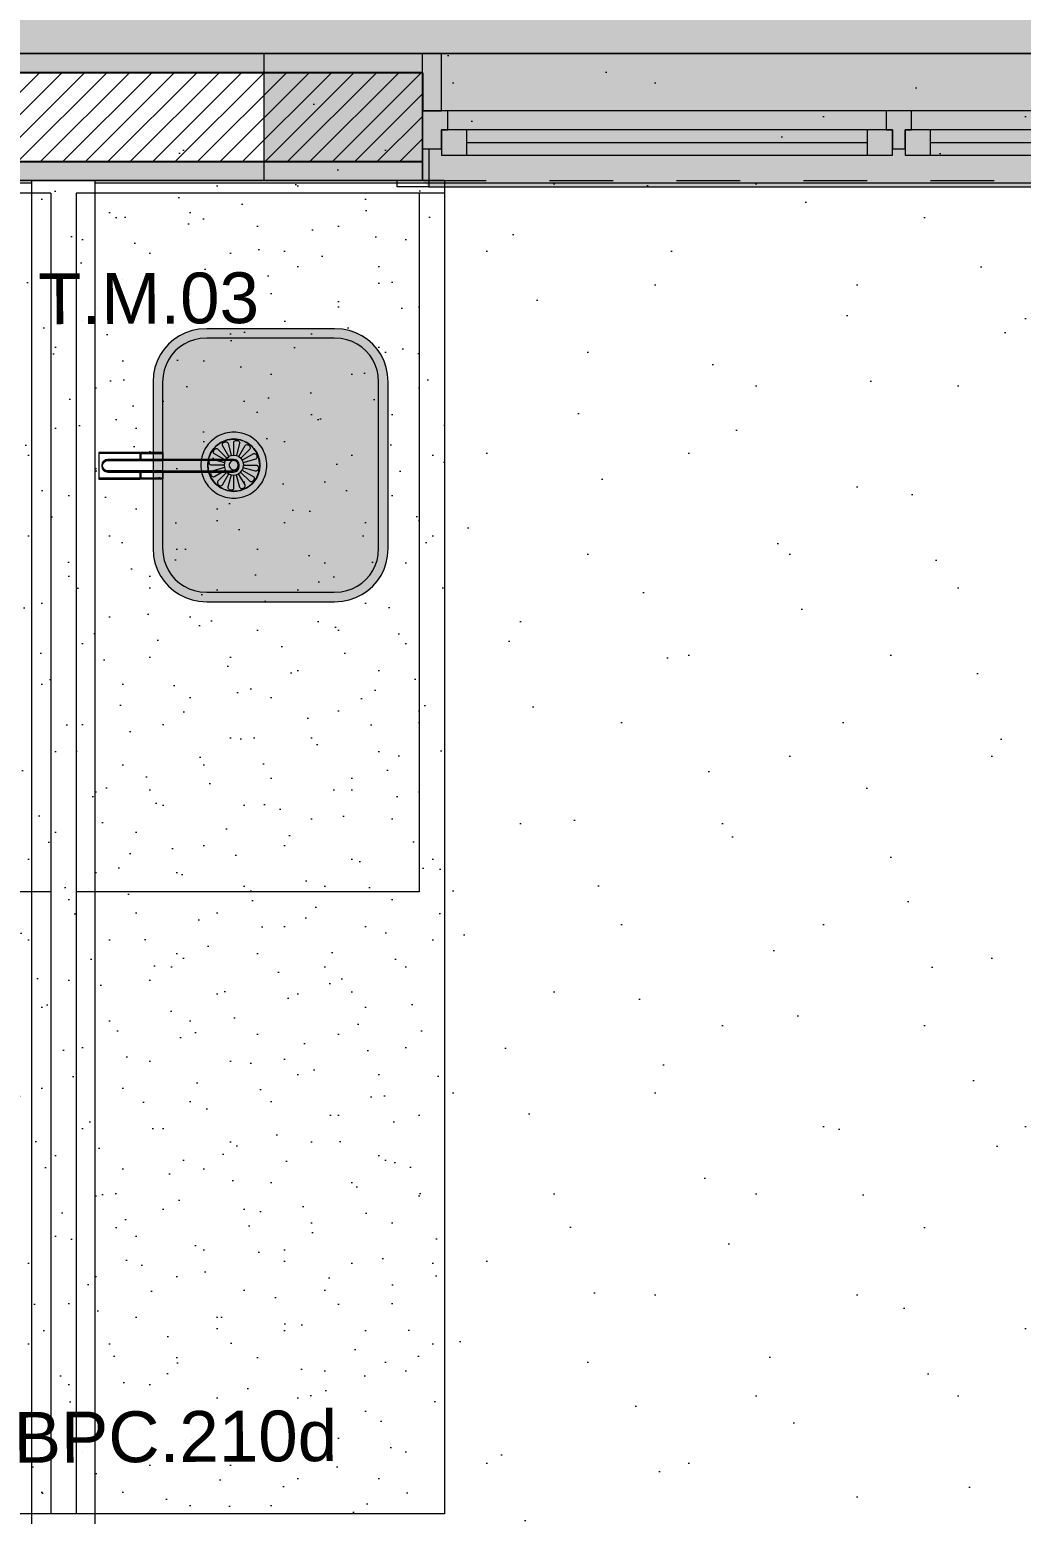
# Model space of a CAD drawing. Header units: metres. Extents: x -77 to 21.6, y -70.6 to -27.7.
# Drawn here: x -48.449 to -46.888, y -34.9 to -32.562 of the extents above; entities that cross this region are included whole.
import ezdxf

# ---------------------------------------------------------------- set-up
doc = ezdxf.new("R2010")
doc.units = ezdxf.units.M
doc.header["$MEASUREMENT"] = 0
doc.linetypes.add('Dashed', pattern=[0.07, 0.045, -0.025])
doc.linetypes.add('Wipeout_Contour', pattern=[1, 0, -1])
for name, color, linetype in [('Concreto moldado in loco_Pilares.IFC Model', 7, 'Continuous'), ('Janelas Archicad', 7, 'Continuous'), ('LOUCAS-METAIS.ARQ', 7, 'Continuous'), ('NOTAS BANCADAS', 7, 'Continuous'), ('PAREDE CONSTRUIR', 7, 'Continuous')]:
    doc.layers.add(name, color=color, linetype=linetype)
for name, color, linetype, lineweight in [('Concreto moldado in loco_Pilares.IFC Model_Caneta_No__241', 7, 'Continuous', 13), ('Concreto moldado in loco_Pilares.IFC Model_Caneta_No__4', 7, 'Continuous', 20), ('Janelas Archicad_Caneta_No__10', 7, 'Continuous', 5), ('Janelas Archicad_Caneta_No__241', 7, 'Continuous', 13), ('LAJES.EST_Caneta_No__241', 7, 'Continuous', 13), ('LAJES.EST_Caneta_No__96', 252, 'Continuous', 0), ('NOTAS BANCADAS_Caneta_No__99', 7, 'Continuous', 20), ('PAREDE CONSTRUIR_Caneta_No__241', 7, 'Continuous', 13), ('PAREDE CONSTRUIR_Caneta_No__3', 7, 'Continuous', 25)]:
    doc.layers.add(name, color=color, linetype=linetype, lineweight=lineweight)
for name, color, linetype, lineweight, true_color in [('Janelas Archicad_Caneta_No__9', 7, 'Continuous', 5, 0x020202), ('LAJES.EST_Caneta_No__18', 7, 'Continuous', 0, 0xdfdfdf), ('LOUCAS-METAIS.ARQ_Caneta_No__13', 7, 'Continuous', 0, 0xaaaaaa), ('LOUCAS-METAIS.ARQ_Caneta_No__16', 7, 'Continuous', 0, 0xc9c9c9), ('LOUCAS-METAIS.ARQ_Caneta_No__18', 7, 'Continuous', 0, 0xdfdfdf), ('ZONA_Caneta_No__56', 7, 'Continuous', 0, 0xffe495)]:
    doc.layers.add(name, color=color, linetype=linetype, lineweight=lineweight, true_color=true_color)
doc.styles.add('GENERATED_STYLE_1', font='arial.ttf')
pattern_1 = [(45, (0, 0.2), (-0.06363961, 0.06363961), [0, -0.06, 0, -0.09]), (110, (0.2, 0.2), (0.08457234, 0.03078181), [0, -0.044, 0, -0.076])]

# ---------------------------------------------------------------- blocks, each defined once
blk = doc.blocks.new('Horizontal Multi-Sash Window 26_3')
at = {"layer": 'Janelas Archicad', "linetype": 'Continuous', "lineweight": 0, "true_color": 0xffffff}
for points in [[(-0.75, 0), (0.75, 0), (0.75, 0.05), (0.74, 0.06), (-0.74, 0.06), (-0.75, 0.05)], [(-0.75, 0), (-0.75, -0.06), (-0.71, -0.06), (-0.71, -0.03), (-0.72, -0.03), (-0.72, 0)], [(-0.72, 0.01), (-0.72, -0.03), (-0.68, -0.03), (-0.68, 0.01)], [(-0.05, 0.01), (-0.68, 0.01), (-0.68, -0.03), (-0.71, -0.03), (-0.71, -0.06), (-0.02, -0.06), (-0.02, -0.03), (-0.05, -0.03)], [(-0.05, -0.03), (-0.05, 0.01), (-0.68, 0.01), (-0.68, -0.03)], [(-0.01, -0.03), (-0.01, 0.01), (-0.05, 0.01), (-0.05, -0.03)], [(0, -0.06), (0, 0), (-0.01, 0), (-0.01, -0.03), (-0.02, -0.03), (-0.02, -0.06)], [(0, 0), (0, -0.06), (0.02, -0.06), (0.02, -0.03), (0.01, -0.03), (0.01, 0)], [(0.01, 0.01), (0.01, -0.03), (0.05, -0.03), (0.05, 0.01)], [(0.68, 0.01), (0.05, 0.01), (0.05, -0.03), (0.02, -0.03), (0.02, -0.06), (0.71, -0.06), (0.71, -0.03), (0.68, -0.03)], [(0.68, -0.03), (0.68, 0.01), (0.05, 0.01), (0.05, -0.03)], [(0.72, -0.03), (0.72, 0.01), (0.68, 0.01), (0.68, -0.03)], [(0.75, -0.06), (0.75, 0), (0.72, 0), (0.72, -0.03), (0.71, -0.03), (0.71, -0.06)]]:
    blk.add_hatch(color=7, dxfattribs=at).paths.add_polyline_path(points)
at = {"layer": 'Janelas Archicad_Caneta_No__10', "color": 7, "linetype": 'Continuous', "lineweight": 5}
for p, q in [((-0.74, 0.06), (-0.79, 0.06)), ((-0.79, 0.06), (-0.79, 0.05)), ((-0.79, 0.05), (-0.74, 0.05)), ((-0.74, 0.05), (-0.75, 0.05)), ((-0.75, 0.05), (-0.75, 0)), ((-0.74, 0.05), (-0.74, 0.06)), ((-0.74, 0), (-0.74, 0.05)), ((0.79, 0.06), (0.74, 0.06)), ((0.74, 0.06), (0.74, 0.05)), ((0.75, 0.05), (0.74, 0.05)), ((0.74, 0.05), (0.74, 0)), ((0.74, 0.05), (0.79, 0.05)), ((0.75, 0), (0.75, 0.05)), ((0.79, 0.05), (0.79, 0.06)), ((-0.75, 0), (-0.74, 0)), ((0.74, 0), (0.75, 0))]:
    blk.add_line(p, q, dxfattribs=at)
at = {"layer": 'Janelas Archicad_Caneta_No__241', "color": 7, "linetype": 'Continuous', "lineweight": 13}
for p, q in [((-0.79, 0.05), (-0.75, 0.05)), ((-0.75, 0.02), (-0.75, 0.05)), ((0.75, 0.02), (0.75, 0.05)), ((0.75, 0.05), (0.79, 0.05)), ((-0.75, 0), (-0.75, 0.02)), ((-0.75, -0.06), (-0.75, 0)), ((0.75, 0), (0.75, 0.02)), ((0.75, -0.06), (0.75, 0)), ((-0.72, -0.06), (-0.72, -0.15)), ((0.72, -0.06), (0.72, -0.15)), ((-0.75, -0.15), (-0.72, -0.15)), ((0.75, -0.15), (0.72, -0.15))]:
    blk.add_line(p, q, dxfattribs=at)
at = {"layer": 'Janelas Archicad_Caneta_No__9', "color": 18, "linetype": 'Dashed', "lineweight": 5, "true_color": 0x020202}
blk.add_line((-0.75, 0.05), (0.75, 0.05), dxfattribs=at)
at = {"layer": 'Janelas Archicad_Caneta_No__9', "color": 18, "linetype": 'Continuous', "lineweight": 5, "true_color": 0x020202}
for p, q in [((-0.74, 0.06), (0.74, 0.06)), ((-0.75, 0), (-0.72, 0)), ((-0.72, 0.01), (-0.68, 0.01)), ((-0.72, -0.03), (-0.72, 0.01)), ((-0.72, 0), (-0.72, -0.03)), ((-0.68, 0.01), (-0.05, 0.01)), ((-0.68, 0.01), (-0.68, -0.03)), ((-0.68, 0.01), (-0.05, 0.01)), ((-0.05, -0.03), (-0.05, 0.01)), ((-0.05, 0.01), (-0.01, 0.01)), ((-0.01, 0.01), (-0.01, -0.03)), ((-0.01, -0.03), (-0.01, 0)), ((-0.01, 0), (0, 0)), ((0, 0), (0.01, 0)), ((0.01, 0.01), (0.05, 0.01)), ((0.01, -0.03), (0.01, 0.01)), ((0.01, 0), (0.01, -0.03)), ((0.05, 0.01), (0.68, 0.01)), ((0.05, 0.01), (0.05, -0.03)), ((0.05, 0.01), (0.68, 0.01)), ((0.68, -0.03), (0.68, 0.01)), ((0.68, 0.01), (0.72, 0.01)), ((0.72, 0.01), (0.72, -0.03)), ((0.72, -0.03), (0.72, 0)), ((0.72, 0), (0.75, 0)), ((-0.68, -0.01), (-0.05, -0.01)), ((0.05, -0.01), (0.68, -0.01)), ((-0.72, -0.03), (-0.71, -0.03)), ((-0.68, -0.03), (-0.72, -0.03)), ((-0.71, -0.03), (-0.71, -0.06)), ((-0.05, -0.03), (-0.68, -0.03)), ((-0.01, -0.03), (-0.05, -0.03)), ((-0.02, -0.06), (-0.02, -0.03)), ((-0.02, -0.03), (-0.01, -0.03)), ((0.01, -0.03), (0.02, -0.03)), ((0.05, -0.03), (0.01, -0.03)), ((0.02, -0.03), (0.02, -0.06)), ((0.68, -0.03), (0.05, -0.03)), ((0.72, -0.03), (0.68, -0.03)), ((0.71, -0.06), (0.71, -0.03)), ((0.71, -0.03), (0.72, -0.03)), ((-0.71, -0.06), (-0.75, -0.06)), ((-0.02, -0.06), (-0.71, -0.06)), ((0, -0.06), (-0.02, -0.06)), ((0.02, -0.06), (0, -0.06)), ((0.71, -0.06), (0.02, -0.06)), ((0.75, -0.06), (0.71, -0.06)), ((-0.72, -0.15), (0.72, -0.15))]:
    blk.add_line(p, q, dxfattribs=at)
blk = doc.blocks.new('LEM_cuba tramontina 400x340x140')
at = {"layer": 'LOUCAS-METAIS.ARQ_Caneta_No__18', "linetype": 'Continuous', "lineweight": 0, "true_color": 0xdfdfdf}
blk.add_hatch(color=254, dxfattribs=at).paths.add_polyline_path([(0.0843, 0.43), (0.0718, 0.4292), (0.0612, 0.4271), (0.051, 0.4236), (0.0413, 0.4188), (0.0324, 0.4128), (0.0243, 0.4057), (0.0172, 0.3976), (0.0112, 0.3887), (0.0064, 0.379), (0.0029, 0.3688), (0.0008, 0.3582), (0, 0.3457), (0, 0.0843), (0.0008, 0.0718), (0.0029, 0.0612), (0.0064, 0.051), (0.0112, 0.0413), (0.0172, 0.0324), (0.0243, 0.0243), (0.0324, 0.0172), (0.0413, 0.0112), (0.051, 0.0064), (0.0612, 0.0029), (0.0718, 0.0008), (0.0843, 0), (0.2857, 0), (0.2982, 0.0008), (0.3088, 0.0029), (0.319, 0.0064), (0.3287, 0.0112), (0.3376, 0.0172), (0.3457, 0.0243), (0.3528, 0.0324), (0.3588, 0.0413), (0.3636, 0.051), (0.3671, 0.0612), (0.3692, 0.0718), (0.37, 0.0843), (0.37, 0.3457), (0.3692, 0.3582), (0.3671, 0.3688), (0.3636, 0.379), (0.3588, 0.3887), (0.3528, 0.3976), (0.3457, 0.4057), (0.3376, 0.4128), (0.3287, 0.4188), (0.319, 0.4236), (0.3088, 0.4271), (0.2982, 0.4292), (0.2857, 0.43)])
at = {"layer": 'LOUCAS-METAIS.ARQ_Caneta_No__13', "color": 253, "linetype": 'Continuous', "lineweight": 0, "true_color": 0xaaaaaa, "flags": 128}
for points in [[(0.0843, 0.43), (0.0718, 0.4292), (0.0612, 0.4271), (0.051, 0.4236), (0.0413, 0.4188), (0.0324, 0.4128), (0.0243, 0.4057), (0.0172, 0.3976), (0.0112, 0.3887), (0.0064, 0.379), (0.0029, 0.3688), (0.0008, 0.3582), (0, 0.3457), (0, 0.0843), (0.0008, 0.0718), (0.0029, 0.0612), (0.0064, 0.051), (0.0112, 0.0413), (0.0172, 0.0324), (0.0243, 0.0243), (0.0324, 0.0172), (0.0413, 0.0112), (0.051, 0.0064), (0.0612, 0.0029), (0.0718, 0.0008), (0.0843, 0), (0.2857, 0), (0.2982, 0.0008), (0.3088, 0.0029), (0.319, 0.0064), (0.3287, 0.0112), (0.3376, 0.0172), (0.3457, 0.0243), (0.3528, 0.0324), (0.3588, 0.0413), (0.3636, 0.051), (0.3671, 0.0612), (0.3692, 0.0718), (0.37, 0.0843), (0.37, 0.3457), (0.3692, 0.3582), (0.3671, 0.3688), (0.3636, 0.379), (0.3588, 0.3887), (0.3528, 0.3976), (0.3457, 0.4057), (0.3376, 0.4128), (0.3287, 0.4188), (0.319, 0.4236), (0.3088, 0.4271), (0.2982, 0.4292), (0.2857, 0.43)], [(0.3049, 0.0174), (0.3132, 0.0203), (0.3211, 0.0242), (0.3285, 0.0291), (0.3351, 0.0349), (0.3409, 0.0415), (0.3458, 0.0489), (0.3497, 0.0568), (0.3526, 0.0651), (0.3543, 0.0738), (0.355, 0.0848), (0.355, 0.3452), (0.3543, 0.3562), (0.3526, 0.3649), (0.3497, 0.3732), (0.3458, 0.3811), (0.3409, 0.3885), (0.3351, 0.3951), (0.3285, 0.4009), (0.3211, 0.4058), (0.3132, 0.4097), (0.3049, 0.4126), (0.2962, 0.4143), (0.2852, 0.415), (0.0848, 0.415), (0.0738, 0.4143), (0.0651, 0.4126), (0.0568, 0.4097), (0.0489, 0.4058), (0.0415, 0.4009), (0.0349, 0.3951), (0.0291, 0.3885), (0.0242, 0.3811), (0.0203, 0.3732), (0.0174, 0.3649), (0.0157, 0.3562), (0.015, 0.3452), (0.015, 0.0848), (0.0157, 0.0738), (0.0174, 0.0651), (0.0203, 0.0568), (0.0242, 0.0489), (0.0291, 0.0415), (0.0349, 0.0349), (0.0415, 0.0291), (0.0489, 0.0242), (0.0568, 0.0203), (0.0651, 0.0174), (0.0738, 0.0157), (0.0848, 0.015), (0.2852, 0.015), (0.2962, 0.0157)], [(0.1671, 0.1819), (0.1691, 0.1844), (0.1709, 0.1871), (0.1726, 0.1899), (0.174, 0.1929), (0.1753, 0.1959), (0.1765, 0.1989), (0.1774, 0.2021), (0.1781, 0.2053), (0.1786, 0.2085), (0.1789, 0.2117), (0.179, 0.215), (0.1789, 0.2183), (0.1786, 0.2215), (0.1781, 0.2247), (0.1774, 0.2279), (0.1765, 0.2311), (0.1753, 0.2341), (0.174, 0.2371), (0.1726, 0.2401), (0.1709, 0.2429), (0.1691, 0.2456), (0.1671, 0.2481), (0.1649, 0.2506), (0.1626, 0.2529), (0.1601, 0.2551), (0.1576, 0.2571), (0.1549, 0.2589), (0.152, 0.2606), (0.1491, 0.2621), (0.1461, 0.2633), (0.1431, 0.2645), (0.1399, 0.2654), (0.1367, 0.2661), (0.1335, 0.2666), (0.1303, 0.2669), (0.127, 0.267), (0.1237, 0.2669), (0.1205, 0.2666), (0.1173, 0.2661), (0.1141, 0.2654), (0.1109, 0.2645), (0.1079, 0.2633), (0.1049, 0.2621), (0.1019, 0.2606), (0.0991, 0.2589), (0.0964, 0.2571), (0.0939, 0.2551), (0.0914, 0.2529), (0.0891, 0.2506), (0.0869, 0.2481), (0.0849, 0.2456), (0.0831, 0.2429), (0.0814, 0.2401), (0.0799, 0.2371), (0.0787, 0.2341), (0.0775, 0.2311), (0.0766, 0.2279), (0.0759, 0.2247), (0.0754, 0.2215), (0.0751, 0.2183), (0.075, 0.215), (0.0751, 0.2117), (0.0754, 0.2085), (0.0759, 0.2053), (0.0766, 0.2021), (0.0775, 0.1989), (0.0787, 0.1959), (0.0799, 0.1929), (0.0814, 0.1899), (0.0831, 0.1871), (0.0849, 0.1844), (0.0869, 0.1819), (0.0891, 0.1794), (0.0914, 0.1771), (0.0939, 0.1749), (0.0964, 0.1729), (0.0991, 0.1711), (0.1019, 0.1694), (0.1049, 0.1679), (0.1079, 0.1667), (0.1109, 0.1655), (0.1141, 0.1646), (0.1173, 0.1639), (0.1205, 0.1634), (0.1237, 0.1631), (0.127, 0.163), (0.1303, 0.1631), (0.1335, 0.1634), (0.1367, 0.1639), (0.1399, 0.1646), (0.1431, 0.1655), (0.1461, 0.1667), (0.1491, 0.1679), (0.152, 0.1694), (0.1549, 0.1711), (0.1576, 0.1729), (0.1601, 0.1749), (0.1626, 0.1771), (0.1649, 0.1794)], [(0.1475, 0.1792), (0.156, 0.1857), (0.1625, 0.1943), (0.1666, 0.2043), (0.168, 0.215), (0.1666, 0.2257), (0.1625, 0.2357), (0.156, 0.2443), (0.1475, 0.2508), (0.1376, 0.255), (0.127, 0.2564), (0.1164, 0.255), (0.1065, 0.2508), (0.098, 0.2443), (0.0915, 0.2357), (0.0874, 0.2257), (0.086, 0.215), (0.0861, 0.2176), (0.0864, 0.2201), (0.0868, 0.2227), (0.0873, 0.2252), (0.0881, 0.2277), (0.0889, 0.2301), (0.0899, 0.2325), (0.0911, 0.2347), (0.0924, 0.237), (0.0939, 0.2391), (0.0955, 0.2411), (0.0972, 0.2431), (0.099, 0.2449), (0.1009, 0.2466), (0.1029, 0.2482), (0.1051, 0.2496), (0.1073, 0.2509), (0.1096, 0.2521), (0.1119, 0.2531), (0.1144, 0.254), (0.1168, 0.2547), (0.1194, 0.2553), (0.1219, 0.2557), (0.1245, 0.2559), (0.127, 0.256), (0.1296, 0.2559), (0.1322, 0.2557), (0.1347, 0.2553), (0.1372, 0.2547), (0.1397, 0.254), (0.1421, 0.2531), (0.1445, 0.2521), (0.1468, 0.2509), (0.149, 0.2496), (0.1511, 0.2482), (0.1532, 0.2466), (0.1551, 0.2449), (0.1569, 0.2431), (0.1586, 0.2411), (0.1602, 0.2391), (0.1617, 0.237), (0.163, 0.2347), (0.1641, 0.2325), (0.1652, 0.2301), (0.166, 0.2277), (0.1667, 0.2252), (0.1673, 0.2227), (0.1677, 0.2201), (0.168, 0.2176), (0.168, 0.215), (0.168, 0.2124), (0.1677, 0.2099), (0.1673, 0.2073), (0.1667, 0.2048), (0.166, 0.2023), (0.1652, 0.1999), (0.1641, 0.1975), (0.163, 0.1953), (0.1617, 0.193), (0.1602, 0.1909), (0.1586, 0.1889), (0.1569, 0.1869), (0.1551, 0.1851), (0.1532, 0.1834), (0.1511, 0.1818), (0.149, 0.1804), (0.1468, 0.1791), (0.1445, 0.1779), (0.1421, 0.1769), (0.1397, 0.176), (0.1372, 0.1753), (0.1347, 0.1747), (0.1322, 0.1743), (0.1296, 0.1741), (0.127, 0.174), (0.1245, 0.1741), (0.1219, 0.1743), (0.1194, 0.1747), (0.1168, 0.1753), (0.1144, 0.176), (0.1119, 0.1769), (0.1096, 0.1779), (0.1073, 0.1791), (0.1051, 0.1804), (0.1029, 0.1818), (0.1009, 0.1834), (0.099, 0.1851), (0.0972, 0.1869), (0.0955, 0.1889), (0.0939, 0.1909), (0.0924, 0.193), (0.0911, 0.1953), (0.0899, 0.1975), (0.0889, 0.1999), (0.0881, 0.2023), (0.0873, 0.2048), (0.0868, 0.2073), (0.0864, 0.2099), (0.0861, 0.2124), (0.086, 0.215), (0.0874, 0.2043), (0.0915, 0.1943), (0.098, 0.1857), (0.1065, 0.1792), (0.1164, 0.175), (0.127, 0.1736), (0.1376, 0.175)], [(0.1279, 0.2078), (0.1297, 0.2083), (0.1314, 0.2092), (0.1327, 0.2106), (0.1336, 0.2122), (0.1341, 0.214), (0.1341, 0.2159), (0.1336, 0.2178), (0.1327, 0.2194), (0.1314, 0.2207), (0.1298, 0.2217), (0.1279, 0.2222), (0.1261, 0.2222), (0.1243, 0.2217), (0.1226, 0.2208), (0.1213, 0.2194), (0.1204, 0.2178), (0.1199, 0.216), (0.1199, 0.2141), (0.1204, 0.2122), (0.1213, 0.2106), (0.1226, 0.2093), (0.1242, 0.2083), (0.126, 0.2078)]]:
    blk.add_lwpolyline(points, close=True, dxfattribs=at)
for points in [[(0.1137, 0.2229), (0.0964, 0.2329), (0.0956, 0.2335), (0.0951, 0.2344), (0.0949, 0.2355), (0.095, 0.2367), (0.0954, 0.2379), (0.096, 0.239), (0.0969, 0.24), (0.098, 0.2407), (0.0991, 0.2411), (0.1002, 0.2411), (0.1012, 0.2408), (0.102, 0.2403), (0.1162, 0.2261)], [(0.1231, 0.23), (0.1194, 0.2285), (0.1093, 0.2459), (0.109, 0.2469), (0.109, 0.2479), (0.1093, 0.249), (0.11, 0.25), (0.111, 0.2508), (0.1121, 0.2514), (0.1133, 0.2518), (0.1146, 0.2519), (0.1157, 0.2517), (0.1167, 0.2512), (0.1174, 0.2504), (0.1179, 0.2495), (0.1231, 0.23), (0.1271, 0.2305), (0.1311, 0.23), (0.1348, 0.2284), (0.1379, 0.2259), (0.1404, 0.2227), (0.1419, 0.2189), (0.1424, 0.2149), (0.1624, 0.215), (0.1633, 0.2148), (0.1642, 0.2143), (0.165, 0.2134), (0.1655, 0.2124), (0.1657, 0.2111), (0.1657, 0.2098), (0.1654, 0.2086), (0.1648, 0.2074), (0.1641, 0.2065), (0.1631, 0.2059), (0.1621, 0.2056), (0.1611, 0.2057), (0.1418, 0.2109), (0.1403, 0.2071), (0.1576, 0.1971), (0.1584, 0.1965), (0.1589, 0.1956), (0.1591, 0.1945), (0.159, 0.1933), (0.1586, 0.1921), (0.158, 0.191), (0.1571, 0.19), (0.156, 0.1893), (0.1549, 0.1889), (0.1538, 0.1889), (0.1528, 0.1892), (0.152, 0.1897), (0.1378, 0.2039), (0.1403, 0.2071)], [(0.1271, 0.2305), (0.127, 0.2507), (0.1272, 0.2517), (0.1277, 0.2526), (0.1285, 0.2534), (0.1296, 0.2539), (0.1308, 0.2541), (0.1321, 0.2541), (0.1334, 0.2538), (0.1345, 0.2532), (0.1354, 0.2524), (0.136, 0.2515), (0.1363, 0.2505), (0.1362, 0.2495), (0.1311, 0.23)], [(0.1348, 0.2284), (0.1447, 0.2459), (0.1453, 0.2467), (0.1462, 0.2472), (0.1473, 0.2474), (0.1485, 0.2473), (0.1497, 0.2469), (0.1508, 0.2463), (0.1517, 0.2454), (0.1524, 0.2443), (0.1528, 0.2432), (0.1529, 0.2421), (0.1526, 0.2411), (0.152, 0.2402), (0.1379, 0.2259)], [(0.1122, 0.2191), (0.1116, 0.2151), (0.0916, 0.215), (0.0907, 0.2152), (0.0898, 0.2157), (0.089, 0.2166), (0.0885, 0.2176), (0.0883, 0.2189), (0.0883, 0.2202), (0.0886, 0.2214), (0.0892, 0.2226), (0.0899, 0.2235), (0.0909, 0.2241), (0.0919, 0.2244), (0.0929, 0.2243), (0.1122, 0.2191), (0.1137, 0.2229), (0.1162, 0.2261), (0.1194, 0.2285)], [(0.1116, 0.2151), (0.1121, 0.2111), (0.0928, 0.2058), (0.0919, 0.2053), (0.0912, 0.2046), (0.0907, 0.2036), (0.0905, 0.2024), (0.0906, 0.2012), (0.0909, 0.1999), (0.0915, 0.1988), (0.0924, 0.1978), (0.0933, 0.1972), (0.0944, 0.1968), (0.0954, 0.1968), (0.0964, 0.1972), (0.1136, 0.2073), (0.1161, 0.2041), (0.102, 0.1898), (0.1014, 0.1889), (0.1011, 0.1879), (0.1012, 0.1868), (0.1016, 0.1857), (0.1023, 0.1846), (0.1032, 0.1837), (0.1043, 0.1831), (0.1055, 0.1827), (0.1067, 0.1826), (0.1078, 0.1828), (0.1087, 0.1833), (0.1093, 0.1841), (0.1192, 0.2016), (0.1229, 0.2), (0.1178, 0.1805), (0.1177, 0.1795), (0.118, 0.1785), (0.1186, 0.1776), (0.1195, 0.1768), (0.1206, 0.1762), (0.1219, 0.1759), (0.1232, 0.1759), (0.1244, 0.1761), (0.1255, 0.1766), (0.1263, 0.1774), (0.1268, 0.1783), (0.127, 0.1793), (0.1269, 0.1995), (0.1309, 0.2), (0.1361, 0.1805), (0.1366, 0.1796), (0.1373, 0.1788), (0.1383, 0.1783), (0.1394, 0.1781), (0.1407, 0.1782), (0.1419, 0.1786), (0.143, 0.1792), (0.144, 0.18), (0.1446, 0.181), (0.145, 0.1821), (0.145, 0.1831), (0.1447, 0.1841), (0.1346, 0.2015), (0.1378, 0.2039)], [(0.1121, 0.2111), (0.1136, 0.2073)], [(0.1404, 0.2227), (0.1576, 0.2328), (0.1586, 0.2332), (0.1596, 0.2332), (0.1607, 0.2328), (0.1616, 0.2322), (0.1625, 0.2312), (0.1631, 0.2301), (0.1634, 0.2288), (0.1635, 0.2276), (0.1633, 0.2264), (0.1628, 0.2254), (0.1621, 0.2247), (0.1612, 0.2242), (0.1419, 0.2189)], [(0.1418, 0.2109), (0.1424, 0.2149)], [(0.1161, 0.2041), (0.1192, 0.2016)], [(0.1229, 0.2), (0.1269, 0.1995)], [(0.1309, 0.2), (0.1346, 0.2015)]]:
    blk.add_lwpolyline(points, dxfattribs=at)
blk = doc.blocks.new('Tap 26_3')
at = {"layer": 'LOUCAS-METAIS.ARQ_Caneta_No__13', "color": 253, "linetype": 'Continuous', "lineweight": 0, "true_color": 0xaaaaaa, "flags": 128}
for points in [[(-0.02, -0.021), (-0.009, -0.021), (-0.009, 0.03, -1), (0.009, 0.03), (0.009, -0.021), (0.02, -0.021), (0.02, 0.044), (-0.02, 0.044)], [(-0.009, -0.1679, 1), (0.009, -0.1678), (0.009, 0.03, 1), (-0.009, 0.03)]]:
    blk.add_lwpolyline(points, format="xyb", close=True, dxfattribs=at)
for points in [[(-0.0197, -0.057), (-0.009, -0.057), (-0.009, -0.022), (-0.0197, -0.022)], [(0.0197, -0.057), (0.0197, -0.022), (0.009, -0.022), (0.009, -0.057)]]:
    blk.add_lwpolyline(points, close=True, dxfattribs=at)
blk = doc.blocks.new('Label_83_6', base_point=(-48.3624, -34.7143))
at = {"layer": 'NOTAS BANCADAS_Caneta_No__99', "color": 7, "lineweight": 20, "insert": (-48.1072, -34.7372), "char_height": 0.08, "attachment_point": 2, "rotation": 0.323, "style": 'GENERATED_STYLE_1'}
blk.add_mtext('\\A1;{\\pqc;\\pt0,99;\\fArial|b0|i0|c0|p0;\\W1.000000;BPC.210d\\fArial|b0|i0|c0|p0;\\W1.000000;\\A1{\\H.66x;\\S^  ;}\\fArial|b0|i0|c0|p0;\\W1.000000;\\fArial|b0|i0|c0|p0;\\W1.000000;\\A1{\\H.66x;\\S^  ;}\\fArial|b0|i0|c0|p0;\\W1.000000;\\fArial|b0|i0|c0|p0;\\W1.000000;\\fArial|b0|i0|c0|p0;\\W1.000000;\\fArial|b0|i0|c0|p0;\\W1.000000;\\fArial|b0|i0|c0|p0;\\W1.000000;\\fArial|b0|i0|c0|p0;\\W1.000000;\\fArial|b0|i0|c0|p0;\\W1.000000;\\A1{\\H.66x;\\S^  ;}\\fArial|b0|i0|c0|p0;\\W1.000000;\\fArial|b0|i0|c0|p0;\\W1.000000;\\A1{\\H.66x;\\S^  ;}\\fArial|b0|i0|c0|p0;\\W1.000000;\\fArial|b0|i0|c0|p0;\\W1.000000;\\fArial|b0|i0|c0|p0;\\W1.000000;\\fArial|b0|i0|c0|p0;\\W1.000000;\\fArial|b0|i0|c0|p0;\\W1.000000;\\fArial|b0|i0|c0|p0;\\W1.000000;\\fArial|b0|i0|c0|p0;\\W1.000000;\\A1{\\H.66x;\\S^  ;}\\fArial|b0|i0|c0|p0;\\W1.000000;\\fArial|b0|i0|c0|p0;\\W1.000000;\\A1{\\H.66x;\\S^  ;}\\fArial|b0|i0|c0|p0;\\W1.000000;\\fArial|b0|i0|c0|p0;\\W1.000000;\\fArial|b0|i0|c0|p0;\\W1.000000;\\fArial|b0|i0|c0|p0;\\W1.000000;\\fArial|b0|i0|c0|p0;\\W1.000000;\\fArial|b0|i0|c0|p0;\\W1.000000;\\fArial|b0|i0|c0|p0;\\W1.000000;\\A1{\\H.66x;\\S^  ;}\\fArial|b0|i0|c0|p0;\\W1.000000;\\fArial|b0|i0|c0|p0;\\W1.000000;\\A1{\\H.66x;\\S^  ;}\\fArial|b0|i0|c0|p0;\\W1.000000;\\fArial|b0|i0|c0|p0;\\W1.000000;\\fArial|b0|i0|c0|p0;\\W1.000000;\\fArial|b0|i0|c0|p0;\\W1.000000;\\fArial|b0|i0|c0|p0;\\W1.000000;\\fArial|b0|i0|c0|p0;\\W1.000000;\\fArial|b0|i0|c0|p0;\\W1.000000;\\A1{\\H.66x;\\S^  ;}\\fArial|b0|i0|c0|p0;\\W1.000000;\\fArial|b0|i0|c0|p0;\\W1.000000;\\A1{\\H.66x;\\S^  ;}\\fArial|b0|i0|c0|p0;\\W1.000000;\\fArial|b0|i0|c0|p0;\\W1.000000;\\fArial|b0|i0|c0|p0;\\W1.000000;\\fArial|b0|i0|c0|p0;\\W1.000000;\\fArial|b0|i0|c0|p0;\\W1.000000;\\fArial|b0|i0|c0|p0;\\W1.000000;\\fArial|b0|i0|c0|p0;\\W1.000000;\\A1{\\H.66x;\\S^  ;}\\fArial|b0|i0|c0|p0;\\W1.000000;}', dxfattribs=at)
blk = doc.blocks.new('Label_86_6', base_point=(-48.3191, -32.921))
at = {"layer": 'NOTAS BANCADAS_Caneta_No__99', "color": 7, "lineweight": 20, "insert": (-48.1494, -32.9444), "char_height": 0.08, "attachment_point": 2, "rotation": 0.323, "style": 'GENERATED_STYLE_1'}
blk.add_mtext('\\A1;{\\pqc;\\pt0,99;\\fArial|b0|i0|c0|p0;\\W1.000000;T.M.03\\fArial|b0|i0|c0|p0;\\W1.000000;\\A1{\\H.66x;\\S^  ;}\\fArial|b0|i0|c0|p0;\\W1.000000;\\fArial|b0|i0|c0|p0;\\W1.000000;\\A1{\\H.66x;\\S^  ;}\\fArial|b0|i0|c0|p0;\\W1.000000;\\fArial|b0|i0|c0|p0;\\W1.000000;\\fArial|b0|i0|c0|p0;\\W1.000000;\\fArial|b0|i0|c0|p0;\\W1.000000;\\fArial|b0|i0|c0|p0;\\W1.000000;\\fArial|b0|i0|c0|p0;\\W1.000000;\\fArial|b0|i0|c0|p0;\\W1.000000;\\A1{\\H.66x;\\S^  ;}\\fArial|b0|i0|c0|p0;\\W1.000000;\\fArial|b0|i0|c0|p0;\\W1.000000;\\A1{\\H.66x;\\S^  ;}\\fArial|b0|i0|c0|p0;\\W1.000000;\\fArial|b0|i0|c0|p0;\\W1.000000;\\fArial|b0|i0|c0|p0;\\W1.000000;\\fArial|b0|i0|c0|p0;\\W1.000000;\\fArial|b0|i0|c0|p0;\\W1.000000;\\fArial|b0|i0|c0|p0;\\W1.000000;\\fArial|b0|i0|c0|p0;\\W1.000000;\\A1{\\H.66x;\\S^  ;}\\fArial|b0|i0|c0|p0;\\W1.000000;\\fArial|b0|i0|c0|p0;\\W1.000000;\\A1{\\H.66x;\\S^  ;}\\fArial|b0|i0|c0|p0;\\W1.000000;\\fArial|b0|i0|c0|p0;\\W1.000000;\\fArial|b0|i0|c0|p0;\\W1.000000;\\fArial|b0|i0|c0|p0;\\W1.000000;\\fArial|b0|i0|c0|p0;\\W1.000000;\\fArial|b0|i0|c0|p0;\\W1.000000;\\fArial|b0|i0|c0|p0;\\W1.000000;\\A1{\\H.66x;\\S^  ;}\\fArial|b0|i0|c0|p0;\\W1.000000;\\fArial|b0|i0|c0|p0;\\W1.000000;\\A1{\\H.66x;\\S^  ;}\\fArial|b0|i0|c0|p0;\\W1.000000;\\fArial|b0|i0|c0|p0;\\W1.000000;\\fArial|b0|i0|c0|p0;\\W1.000000;\\fArial|b0|i0|c0|p0;\\W1.000000;\\fArial|b0|i0|c0|p0;\\W1.000000;\\fArial|b0|i0|c0|p0;\\W1.000000;\\fArial|b0|i0|c0|p0;\\W1.000000;\\A1{\\H.66x;\\S^  ;}\\fArial|b0|i0|c0|p0;\\W1.000000;\\fArial|b0|i0|c0|p0;\\W1.000000;\\A1{\\H.66x;\\S^  ;}\\fArial|b0|i0|c0|p0;\\W1.000000;\\fArial|b0|i0|c0|p0;\\W1.000000;\\fArial|b0|i0|c0|p0;\\W1.000000;\\fArial|b0|i0|c0|p0;\\W1.000000;\\fArial|b0|i0|c0|p0;\\W1.000000;\\fArial|b0|i0|c0|p0;\\W1.000000;\\fArial|b0|i0|c0|p0;\\W1.000000;\\A1{\\H.66x;\\S^  ;}\\fArial|b0|i0|c0|p0;\\W1.000000;}', dxfattribs=at)

msp = doc.modelspace()

# ---------------------------------------------------------------- hatches: boundary and pattern name
at = {"layer": 'Concreto moldado in loco_Pilares.IFC Model', "linetype": 'Continuous', "lineweight": 0, "true_color": 0x000000}
msp.add_hatch(color=18, dxfattribs=at).paths.add_polyline_path([(-48.0806, -32.5997), (-48.0806, -32.7997), (-47.8306, -32.7997), (-47.8306, -32.5997)])
at = {"layer": 'LAJES.EST_Caneta_No__96', "linetype": 'Continuous', "lineweight": 0}
h = msp.add_hatch(dxfattribs=at)
h.set_pattern_fill('Haie_OD_0006', color=252, style=0, pattern_type=2)
h.set_pattern_definition([(45, (0, 0.5), (-0.159099, 0.159099), [0, -0.15, 0, -0.225]), (110, (0.5, 0.5), (0.21143084, 0.0769545), [0, -0.11, 0, -0.19])])
h.paths.add_polyline_path([(-51.074, -37.1002), (-44.014, -37.1002), (-44.014, -32.5997), (-51.074, -32.5997)])
at = {"layer": 'LOUCAS-METAIS.ARQ_Caneta_No__16', "linetype": 'Continuous', "lineweight": 0, "true_color": 0xc9c9c9}
h = msp.add_hatch(dxfattribs=at)
h.set_pattern_fill('Haie_OD_LEGENDA_0006', color=9, style=0, pattern_type=2)
h.set_pattern_definition(pattern_1)
h.paths.add_polyline_path([(-47.836, -32.8197), (-47.836, -33.9197), (-47.796, -33.9197), (-47.796, -32.8197)])
at = {"layer": 'PAREDE CONSTRUIR', "linetype": 'Continuous', "lineweight": 0, "true_color": 0xffffff}
for points in [[(-48.9768, -32.5997), (-48.9768, -32.6297), (-47.8306, -32.6297), (-47.8306, -32.5997)], [(-47.8306, -32.5997), (-47.8306, -32.6297), (-47.8306, -32.6897), (-47.8006, -32.6897), (-47.8006, -32.5997)], [(-46.3606, -32.5997), (-47.8006, -32.5997), (-47.8006, -32.6897), (-46.3606, -32.6897)]]:
    msp.add_hatch(color=7, dxfattribs=at).paths.add_polyline_path(points)
at = {"layer": 'PAREDE CONSTRUIR', "linetype": 'Continuous', "lineweight": 0, "true_color": 0x000000}
h = msp.add_hatch(dxfattribs=at)
h.set_pattern_fill('common_brick_0006', color=18, style=0, pattern_type=2)
h.set_pattern_definition([(45, (0, 0), (-0.01767767, 0.01767767), [])])
h.paths.add_polyline_path([(-48.9768, -32.6297), (-48.9768, -32.6897), (-48.9768, -32.7497), (-48.9768, -32.7697), (-47.8306, -32.7697), (-47.8306, -32.7497), (-47.8306, -32.6897), (-47.8306, -32.6297)])

# ---------------------------------------------------------------- linework, layer by layer
at = {"layer": 'Concreto moldado in loco_Pilares.IFC Model_Caneta_No__241', "color": 7, "linetype": 'Continuous', "lineweight": 13, "flags": 128}
msp.add_lwpolyline([(-48.0806, -32.5997), (-48.0806, -32.7997), (-47.8306, -32.7997), (-47.8306, -32.5997)], close=True, dxfattribs=at)
at = {"layer": 'Concreto moldado in loco_Pilares.IFC Model_Caneta_No__4', "color": 7, "linetype": 'Continuous', "lineweight": 20, "flags": 128}
msp.add_lwpolyline([(-48.0806, -32.5997), (-48.0806, -32.7997), (-47.8306, -32.7997), (-47.8306, -32.5997)], close=True, dxfattribs=at)
at = {"layer": 'LAJES.EST_Caneta_No__241', "color": 7, "linetype": 'Continuous', "lineweight": 13, "flags": 128}
msp.add_lwpolyline([(-44.014, -37.1002), (-44.014, -32.5997), (-51.074, -32.5997), (-51.074, -37.1002)], dxfattribs=at)
at = {"layer": 'LOUCAS-METAIS.ARQ_Caneta_No__13', "color": 253, "linetype": 'Continuous', "lineweight": 0, "true_color": 0xaaaaaa, "flags": 128}
for points in [[(-47.796, -32.7997), (-47.796, -32.8197)], [(-47.836, -32.8197), (-47.836, -33.9197)], [(-47.796, -32.8197), (-47.796, -33.9197), (-47.796, -34.8997)]]:
    msp.add_lwpolyline(points, dxfattribs=at)
at = {"layer": 'PAREDE CONSTRUIR_Caneta_No__241', "color": 7, "linetype": 'Continuous', "lineweight": 13}
for p, q in [((-47.8306, -32.5997), (-47.8006, -32.5997)), ((-47.8006, -32.6897), (-47.8006, -32.5997)), ((-47.8306, -32.6897), (-47.8306, -32.7497)), ((-47.8306, -32.6897), (-47.8006, -32.6897)), ((-47.8306, -32.7497), (-47.8306, -32.7697)), ((-47.8306, -32.7697), (-47.8306, -32.7997)), ((-47.8706, -32.7997), (-47.8306, -32.7997))]:
    msp.add_line(p, q, dxfattribs=at)
at = {"layer": 'PAREDE CONSTRUIR_Caneta_No__241', "color": 7, "linetype": 'Continuous', "lineweight": 13, "flags": 128}
msp.add_lwpolyline([(-47.8306, -32.5997), (-48.9768, -32.5997)], dxfattribs=at)
at = {"layer": 'PAREDE CONSTRUIR_Caneta_No__3', "color": 7, "linetype": 'Continuous', "lineweight": 25}
for p, q in [((-47.8306, -32.6297), (-48.9768, -32.6297)), ((-47.8306, -32.6297), (-47.8306, -32.6897)), ((-48.9768, -32.7697), (-47.8306, -32.7697))]:
    msp.add_line(p, q, dxfattribs=at)
at = {"layer": 'ZONA_Caneta_No__56', "color": 41, "linetype": 'Continuous', "lineweight": 0, "true_color": 0xffe495, "flags": 128}
msp.add_lwpolyline([(-45.694, -32.8037), (-51.074, -32.8037), (-51.074, -37.1002), (-45.694, -37.1002)], close=True, dxfattribs=at)

# ---------------------------------------------------------------- block references
at = {"layer": 'Janelas Archicad', "color": 18, "linetype": 'Continuous', "lineweight": 5, "true_color": 0x020202, "xscale": -1, "rotation": 180}
msp.add_blockref('Horizontal Multi-Sash Window 26_3', (-47.0806, -32.7497), dxfattribs=at)
at = {"layer": 'LOUCAS-METAIS.ARQ_Caneta_No__13', "color": 253, "linetype": 'Continuous', "lineweight": 0, "true_color": 0xaaaaaa}
msp.add_blockref('LEM_cuba tramontina 400x340x140', (-48.2547, -33.4629), dxfattribs=at)

# ---------------------------------------------------------------- next in the draw order: wipeouts: each hides what was drawn before it
at = {"color": 254, "linetype": 'Wipeout_Contour', "lineweight": 0, "ltscale": 237.109641}
msp.add_wipeout([(-48.446, -32.7997), (-48.446, -35.5208), (-48.426, -35.5208), (-48.426, -32.7997)], dxfattribs=at).dxf.layer = 'PAREDE CONSTRUIR'

# ---------------------------------------------------------------- next in the draw order: linework, layer by layer
at = {"layer": 'PAREDE CONSTRUIR_Caneta_No__241', "color": 7, "linetype": 'Continuous', "lineweight": 13, "flags": 128}
msp.add_lwpolyline([(-48.446, -32.7997), (-48.446, -35.5208)], dxfattribs=at)

# ---------------------------------------------------------------- next in the draw order: wipeouts: each hides what was drawn before it
at = {"color": 254, "linetype": 'Wipeout_Contour', "lineweight": 0, "ltscale": 236.978584}
msp.add_wipeout([(-48.426, -32.7997), (-48.426, -35.5208), (-48.366, -35.5208), (-48.366, -32.7997)], dxfattribs=at).dxf.layer = 'PAREDE CONSTRUIR'

# ---------------------------------------------------------------- next in the draw order: hatches: boundary and pattern name
at = {"layer": 'LOUCAS-METAIS.ARQ_Caneta_No__16', "linetype": 'Continuous', "lineweight": 0, "true_color": 0xc9c9c9}
h = msp.add_hatch(dxfattribs=at)
h.set_pattern_fill('Haie_OD_LEGENDA_0006', color=9, style=0, pattern_type=2)
h.set_pattern_definition(pattern_1)
h.paths.add_polyline_path([(-48.996, -32.7997), (-48.996, -32.8197), (-48.396, -32.8197), (-48.396, -32.7997)])
h = msp.add_hatch(dxfattribs=at)
h.set_pattern_fill('Haie_OD_LEGENDA_0006', color=9, style=0, pattern_type=2)
h.set_pattern_definition(pattern_1)
h.paths.add_polyline_path([(-48.956, -32.8197), (-48.956, -33.9197), (-48.416, -33.9197), (-48.416, -32.8197)])
h = msp.add_hatch(dxfattribs=at)
h.set_pattern_fill('Haie_OD_LEGENDA_0006', color=9, style=0, pattern_type=2)
h.set_pattern_definition(pattern_1)
h.paths.add_polyline_path([(-48.416, -32.8197), (-48.416, -33.9197), (-48.396, -33.9197), (-48.396, -32.8197)])
h = msp.add_hatch(dxfattribs=at)
h.set_pattern_fill('Haie_OD_LEGENDA_0006', color=9, style=0, pattern_type=2)
h.set_pattern_definition(pattern_1)
h.paths.add_polyline_path([(-48.996, -33.9197), (-48.996, -34.8997), (-48.416, -34.8997), (-48.416, -33.9197)])
h = msp.add_hatch(dxfattribs=at)
h.set_pattern_fill('Haie_OD_LEGENDA_0006', color=9, style=0, pattern_type=2)
h.set_pattern_definition(pattern_1)
h.paths.add_polyline_path([(-48.416, -33.9197), (-48.416, -34.8997), (-48.396, -34.8997), (-48.396, -33.9197)])

# ---------------------------------------------------------------- next in the draw order: linework, layer by layer
at = {"layer": 'LOUCAS-METAIS.ARQ_Caneta_No__13', "color": 253, "linetype": 'Continuous', "lineweight": 0, "true_color": 0xaaaaaa, "flags": 128}
for points in [[(-48.396, -32.7997), (-48.996, -32.7997)], [(-48.416, -32.8197), (-48.996, -32.8197)], [(-48.416, -32.8197), (-48.416, -33.9197), (-48.416, -34.8997)], [(-48.416, -33.9197), (-48.956, -33.9197)], [(-48.416, -34.8997), (-48.996, -34.8997)], [(-48.396, -34.8997), (-48.416, -34.8997)]]:
    msp.add_lwpolyline(points, dxfattribs=at)
at = {"layer": 'PAREDE CONSTRUIR_Caneta_No__241', "color": 7, "linetype": 'Continuous', "lineweight": 13, "flags": 128}
msp.add_lwpolyline([(-48.446, -32.7997), (-48.426, -32.7997)], dxfattribs=at)

# ---------------------------------------------------------------- next in the draw order: wipeouts: each hides what was drawn before it
at = {"color": 254, "linetype": 'Wipeout_Contour', "lineweight": 0, "ltscale": 236.84818}
msp.add_wipeout([(-48.366, -32.7997), (-48.366, -35.5208), (-48.346, -35.5208), (-48.346, -32.7997)], dxfattribs=at).dxf.layer = 'PAREDE CONSTRUIR'

# ---------------------------------------------------------------- next in the draw order: hatches: boundary and pattern name
at = {"layer": 'LAJES.EST_Caneta_No__18', "linetype": 'Continuous', "lineweight": 0, "true_color": 0xdfdfdf}
h = msp.add_hatch(dxfattribs=at)
h.set_pattern_fill('Piso_Externo__0006', color=254, style=0, pattern_type=2)
h.set_pattern_definition([(45, (0, 0.6), (-0.1909188, 0.1909188), [0, -0.18, 0, -0.27]), (110, (0.6, 0.6), (0.253717, 0.09234544), [0, -0.132, 0, -0.228])])
h.paths.add_polyline_path([(-76.514, -65.1016), (-73.814, -65.1016, -0.414214), (-75.814, -67.1016), (-66.814, -67.1016, -0.414214), (-68.814, -65.1016), (-68.814, -62.301), (-68.814, -45.4002, -0.414214), (-66.514, -43.1002), (-65.914, -43.1002), (-65.914, -42.3002), (-66.514, -42.3002), (-66.514, -38.2041), (-65.114, -38.2041), (-65.114, -36.7038), (-66.514, -36.7038), (-66.514, -32.5997), (-65.114, -32.5997), (-56.714, -32.5997), (-53.814, -32.5997), (-44.014, -32.5997), (-44.014, -42.3002), (-53.814, -42.3002), (-53.814, -47.1002), (-44.014, -47.1002), (-44.014, -50.8516), (-45.6136, -50.8516), (-45.6136, -52.3506), (-44.014, -52.3506), (-44.014, -60.3006), (-48.9163, -60.3006), (-48.9163, -61.1006), (-44.3609, -61.1006), (-44.3609, -67.1016), (-44.014, -67.1016), (-41.514, -67.1016), (-41.514, -28.1016), (-41.714, -28.1016), (-41.714, -60.3006), (-43.014, -60.3006), (-43.014, -30.0016), (-66.514, -30.0016), (-66.514, -28.1016), (-76.514, -28.1016)])
h.paths.add_polyline_path([(-73.814, -45.1016), (-76.314, -45.1016), (-76.314, -43.0892), (-75.7984, -43.0908, -0.414214), (-73.8139, -45.0876)], flags=0)
h.paths.add_polyline_path([(-73.814, -45.5846, -0.009328), (-73.814, -45.6604)], flags=0)
h.paths.add_polyline_path([(-52.814, -46.3002), (-52.814, -43.1002), (-44.014, -43.1002), (-44.014, -46.3002)], flags=0)
h.paths.add_polyline_path([(-67.714, -34.1), (-76.314, -34.1), (-76.314, -32.5997), (-67.714, -32.5997)], flags=0)
at = {"layer": 'LOUCAS-METAIS.ARQ_Caneta_No__16', "linetype": 'Continuous', "lineweight": 0, "true_color": 0xc9c9c9}
h = msp.add_hatch(dxfattribs=at)
h.set_pattern_fill('Haie_OD_LEGENDA_0006', color=9, style=0, pattern_type=2)
h.set_pattern_definition(pattern_1)
h.paths.add_polyline_path([(-47.796, -32.8197), (-47.796, -32.7997), (-48.396, -32.7997), (-48.396, -32.8197)])
h = msp.add_hatch(dxfattribs=at)
h.set_pattern_fill('Haie_OD_LEGENDA_0006', color=9, style=0, pattern_type=2)
h.set_pattern_definition(pattern_1)
h.paths.add_polyline_path([(-48.396, -32.8197), (-48.396, -33.9197), (-48.376, -33.9197), (-48.376, -32.8197)])
h = msp.add_hatch(dxfattribs=at)
h.set_pattern_fill('Haie_OD_LEGENDA_0006', color=9, style=0, pattern_type=2)
h.set_pattern_definition(pattern_1)
h.paths.add_polyline_path([(-48.376, -32.8197), (-48.376, -33.9197), (-47.836, -33.9197), (-47.836, -32.8197)])
h = msp.add_hatch(dxfattribs=at)
h.set_pattern_fill('Haie_OD_LEGENDA_0006', color=9, style=0, pattern_type=2)
h.set_pattern_definition(pattern_1)
h.paths.add_polyline_path([(-48.376, -34.8997), (-48.376, -33.9197), (-48.396, -33.9197), (-48.396, -34.8997)])
h = msp.add_hatch(dxfattribs=at)
h.set_pattern_fill('Haie_OD_LEGENDA_0006', color=9, style=0, pattern_type=2)
h.set_pattern_definition(pattern_1)
h.paths.add_polyline_path([(-47.796, -34.8997), (-47.796, -33.9197), (-48.376, -33.9197), (-48.376, -34.8997)])
at = {"layer": 'PAREDE CONSTRUIR', "linetype": 'Continuous', "lineweight": 0, "true_color": 0xffffff}
msp.add_hatch(color=7, dxfattribs=at).paths.add_polyline_path([(-48.9768, -32.7997), (-47.8306, -32.7997), (-47.8306, -32.7697), (-48.9768, -32.7697)])

# ---------------------------------------------------------------- next in the draw order: linework, layer by layer
at = {"layer": 'LAJES.EST_Caneta_No__241', "color": 7, "linetype": 'Continuous', "lineweight": 13, "flags": 128}
msp.add_lwpolyline([(-65.914, -42.3002), (-66.514, -42.3002), (-66.514, -38.2041), (-65.114, -38.2041), (-65.114, -36.7038), (-66.514, -36.7038), (-66.514, -32.5997), (-65.114, -32.5997), (-56.714, -32.5997), (-53.814, -32.5997), (-44.014, -32.5997), (-44.014, -42.3002), (-53.814, -42.3002), (-53.814, -47.1002), (-44.014, -47.1002), (-44.014, -50.8516), (-45.6136, -50.8516), (-45.6136, -52.3506), (-44.014, -52.3506), (-44.014, -60.3006), (-48.9163, -60.3006)], dxfattribs=at)
msp.add_lwpolyline([(-65.914, -42.3002), (-66.514, -42.3002), (-66.514, -38.2041), (-65.114, -38.2041), (-65.114, -36.7038), (-66.514, -36.7038), (-66.514, -32.5997), (-65.114, -32.5997), (-56.714, -32.5997), (-53.814, -32.5997), (-44.014, -32.5997), (-44.014, -42.3002), (-53.814, -42.3002), (-53.814, -47.1002), (-44.014, -47.1002), (-44.014, -50.8516), (-45.6136, -50.8516), (-45.6136, -52.3506), (-44.014, -52.3506), (-44.014, -60.3006), (-48.9163, -60.3006)], dxfattribs=at)
msp.add_lwpolyline([(-65.914, -42.3002), (-66.514, -42.3002), (-66.514, -38.2041), (-65.114, -38.2041), (-65.114, -36.7038), (-66.514, -36.7038), (-66.514, -32.5997), (-65.114, -32.5997), (-56.714, -32.5997), (-53.814, -32.5997), (-44.014, -32.5997), (-44.014, -42.3002), (-53.814, -42.3002), (-53.814, -47.1002), (-44.014, -47.1002), (-44.014, -50.8516), (-45.6136, -50.8516), (-45.6136, -52.3506), (-44.014, -52.3506), (-44.014, -60.3006), (-48.9163, -60.3006)], dxfattribs=at)
msp.add_lwpolyline([(-65.914, -42.3002), (-66.514, -42.3002), (-66.514, -38.2041), (-65.114, -38.2041), (-65.114, -36.7038), (-66.514, -36.7038), (-66.514, -32.5997), (-65.114, -32.5997), (-56.714, -32.5997), (-53.814, -32.5997), (-44.014, -32.5997), (-44.014, -42.3002), (-53.814, -42.3002), (-53.814, -47.1002), (-44.014, -47.1002), (-44.014, -50.8516), (-45.6136, -50.8516), (-45.6136, -52.3506), (-44.014, -52.3506), (-44.014, -60.3006), (-48.9163, -60.3006)], dxfattribs=at)
msp.add_lwpolyline([(-65.914, -42.3002), (-66.514, -42.3002), (-66.514, -38.2041), (-65.114, -38.2041), (-65.114, -36.7038), (-66.514, -36.7038), (-66.514, -32.5997), (-65.114, -32.5997), (-56.714, -32.5997), (-53.814, -32.5997), (-44.014, -32.5997), (-44.014, -42.3002), (-53.814, -42.3002), (-53.814, -47.1002), (-44.014, -47.1002), (-44.014, -50.8516), (-45.6136, -50.8516), (-45.6136, -52.3506), (-44.014, -52.3506), (-44.014, -60.3006), (-48.9163, -60.3006)], dxfattribs=at)
at = {"layer": 'LOUCAS-METAIS.ARQ_Caneta_No__13', "color": 253, "linetype": 'Continuous', "lineweight": 0, "true_color": 0xaaaaaa, "flags": 128}
for points in [[(-47.796, -32.7997), (-48.396, -32.7997)], [(-47.796, -32.8197), (-48.376, -32.8197)], [(-48.376, -32.8197), (-48.376, -33.9197), (-48.376, -34.8997)], [(-47.836, -33.9197), (-48.376, -33.9197)], [(-48.376, -34.8997), (-48.396, -34.8997)], [(-47.796, -34.8997), (-48.376, -34.8997)]]:
    msp.add_lwpolyline(points, dxfattribs=at)
at = {"layer": 'PAREDE CONSTRUIR_Caneta_No__241', "color": 7, "linetype": 'Continuous', "lineweight": 13, "flags": 128}
for points in [[(-48.9768, -32.7997), (-47.8306, -32.7997)], [(-48.426, -32.7997), (-48.366, -32.7997)], [(-48.366, -32.7997), (-48.346, -32.7997)], [(-48.346, -35.5208), (-48.346, -32.7997)]]:
    msp.add_lwpolyline(points, dxfattribs=at)

# ---------------------------------------------------------------- next in the draw order: block references
at = {"layer": 'LOUCAS-METAIS.ARQ', "color": 253, "linetype": 'Continuous', "lineweight": 0, "true_color": 0xaaaaaa, "rotation": 90}
for p in [(-48.296, -33.2479), (-48.296, -33.2497)]:
    msp.add_blockref('Tap 26_3', p, dxfattribs=at)
at = {"layer": 'NOTAS BANCADAS', "color": 251, "linetype": 'Continuous', "lineweight": 5, "true_color": 0x6b6b6b}
for name, p in [('Label_86_6', (-48.3191, -32.921)), ('Label_83_6', (-48.3624, -34.7143))]:
    msp.add_blockref(name, p, dxfattribs=at)

doc.saveas('drawing.dxf')
